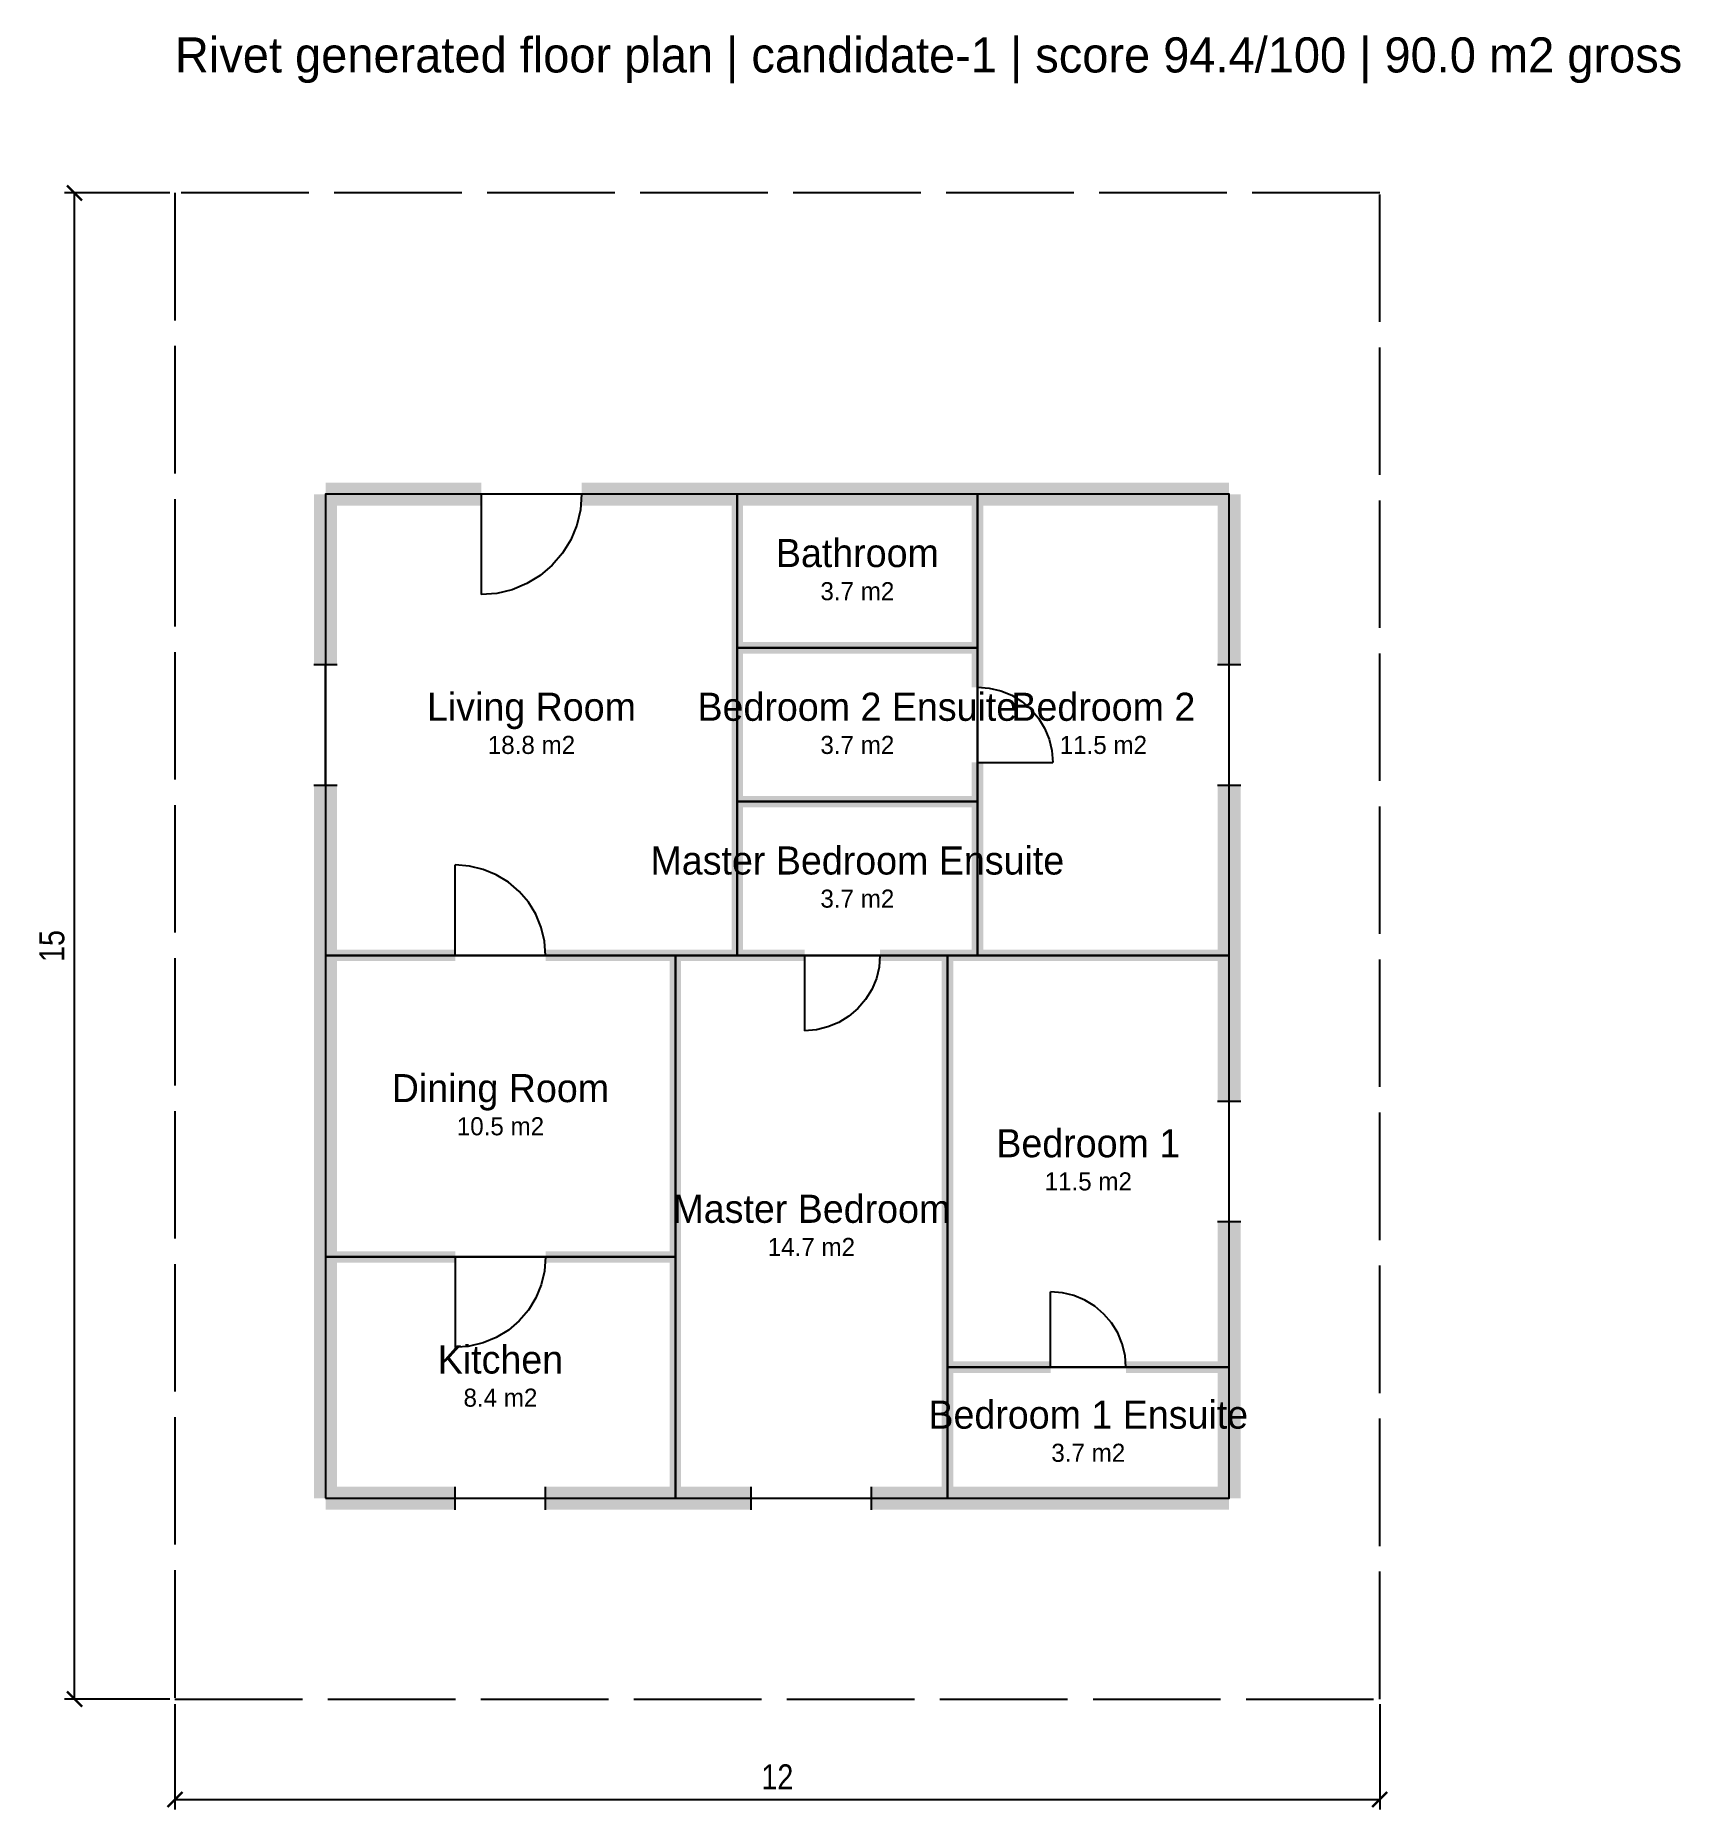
# Model space of a CAD drawing. Header units: metres. Extents: x -1.4 to 15, y -1.1 to 16.6.
import ezdxf
from ezdxf.enums import TextEntityAlignment as Align

# ---------------------------------------------------------------- set-up
doc = ezdxf.new("R2010")
doc.units = ezdxf.units.M
doc.linetypes.add('DASHED', pattern=[1.524, 1.27, -0.254])
for name, color, linetype in [('DIMENSIONS', 3, 'Continuous'), ('DOORS', 5, 'Continuous'), ('PLOT-BOUNDARY', 9, 'Continuous'), ('ROOMS', 9, 'Continuous'), ('TEXT', 7, 'Continuous'), ('WALLS-EXTERIOR', 7, 'Continuous'), ('WALLS-INTERIOR', 8, 'Continuous'), ('WINDOWS', 4, 'Continuous')]:
    doc.layers.add(name, color=color, linetype=linetype)
doc.styles.add('OpenSansCondensed-Light', font='OpenSansCondensed-Light.ttf')
doc.dimstyles.new('EZDXF', dxfattribs={"dimtxt": 0.25, "dimasz": 0.15, "dimexe": 0.1, "dimexo": 0.05, "dimgap": 0.1, "dimtad": 1, "dimzin": 12, "dimdsep": 46, "dimtxsty": 'OpenSansCondensed-Light', "dimblk": 'ARCHTICK', "dimcen": 2.5, "dimazin": 3, "dimtfac": 0.5, "dimtmove": 2, "dimatfit": 3})

# ---------------------------------------------------------------- blocks, each defined once
blk = doc.blocks.new('_ARCHTICK')
at = {"color": 0, "linetype": 'BYBLOCK', "const_width": 0.15}
blk.add_lwpolyline([(-0.5, -0.5), (0.5, 0.5)], dxfattribs=at)

msp = doc.modelspace()

# ---------------------------------------------------------------- linework, layer by layer
at = {"layer": 'DOORS'}
for p, q in [((3.051, 12), (3.051, 11)), ((7.994, 9.328), (8.744, 9.328)), ((2.792, 7.407), (2.792, 8.307)), ((6.272, 7.407), (6.272, 6.657)), ((2.792, 4.403), (2.792, 3.503)), ((8.722, 3.305), (8.722, 4.055))]:
    msp.add_line(p, q, dxfattribs=at)
for points in [[(4.051, 12), (4.038, 11.844), (4.002, 11.691), (3.942, 11.546), (3.86, 11.412), (3.758, 11.293), (3.638, 11.191), (3.505, 11.109), (3.36, 11.049), (3.207, 11.012), (3.051, 11)], [(7.994, 10.078), (8.111, 10.069), (8.225, 10.042), (8.334, 9.997), (8.435, 9.935), (8.524, 9.859), (8.6, 9.769), (8.662, 9.669), (8.707, 9.56), (8.734, 9.446), (8.744, 9.328)], [(3.692, 7.407), (3.681, 7.548), (3.648, 7.685), (3.594, 7.816), (3.52, 7.936), (3.428, 8.043), (3.321, 8.135), (3.201, 8.209), (3.07, 8.263), (2.933, 8.296), (2.792, 8.307)], [(7.022, 7.407), (7.013, 7.29), (6.986, 7.175), (6.941, 7.066), (6.879, 6.966), (6.803, 6.877), (6.713, 6.8), (6.613, 6.739), (6.504, 6.694), (6.39, 6.666), (6.272, 6.657)], [(3.692, 4.403), (3.681, 4.262), (3.648, 4.125), (3.594, 3.995), (3.52, 3.874), (3.428, 3.767), (3.321, 3.675), (3.201, 3.601), (3.07, 3.547), (2.933, 3.514), (2.792, 3.503)], [(9.472, 3.305), (9.463, 3.422), (9.435, 3.537), (9.39, 3.646), (9.329, 3.746), (9.252, 3.835), (9.163, 3.912), (9.062, 3.973), (8.954, 4.018), (8.839, 4.046), (8.722, 4.055)]]:
    msp.add_lwpolyline(points, dxfattribs=at)
at = {"layer": 'PLOT-BOUNDARY', "linetype": 'DASHED'}
msp.add_lwpolyline([(0, 0), (12, 0), (12, 15), (0, 15), (0, 0)], dxfattribs=at)
at = {"layer": 'ROOMS'}
for points in [[(1.5, 7.407), (5.601, 7.407), (5.601, 12), (1.5, 12), (1.5, 7.407)], [(5.601, 10.469), (7.994, 10.469), (7.994, 12), (5.601, 12), (5.601, 10.469)], [(7.994, 7.407), (10.5, 7.407), (10.5, 12), (7.994, 12), (7.994, 7.407)], [(5.601, 8.938), (7.994, 8.938), (7.994, 10.469), (5.601, 10.469), (5.601, 8.938)], [(5.601, 7.407), (7.994, 7.407), (7.994, 8.938), (5.601, 8.938), (5.601, 7.407)], [(1.5, 4.403), (4.984, 4.403), (4.984, 7.407), (1.5, 7.407), (1.5, 4.403)], [(4.984, 2), (7.694, 2), (7.694, 7.407), (4.984, 7.407), (4.984, 2)], [(7.694, 3.305), (10.5, 3.305), (10.5, 7.407), (7.694, 7.407), (7.694, 3.305)], [(1.5, 2), (4.984, 2), (4.984, 4.403), (1.5, 4.403), (1.5, 2)], [(7.694, 2), (10.5, 2), (10.5, 3.305), (7.694, 3.305), (7.694, 2)]]:
    msp.add_lwpolyline(points, dxfattribs=at)
at = {"layer": 'WALLS-EXTERIOR', "const_width": 0.23}
for points in [[(1.5, 12), (3.051, 12)], [(1.5, 10.303), (1.5, 12)], [(4.051, 12), (5.601, 12)], [(5.601, 12), (7.994, 12)], [(7.994, 12), (10.5, 12)], [(10.5, 10.303), (10.5, 12)], [(1.5, 7.407), (1.5, 9.103)], [(10.5, 7.407), (10.5, 9.103)], [(1.5, 4.403), (1.5, 7.407)], [(10.5, 5.956), (10.5, 7.407)], [(10.5, 3.305), (10.5, 4.756)], [(1.5, 2), (1.5, 4.403)], [(10.5, 2), (10.5, 3.305)], [(1.5, 2), (2.792, 2)], [(3.692, 2), (4.984, 2)], [(4.984, 2), (5.739, 2)], [(6.939, 2), (7.694, 2)], [(7.694, 2), (10.5, 2)]]:
    msp.add_lwpolyline(points, dxfattribs=at)
at = {"layer": 'WALLS-INTERIOR', "const_width": 0.115}
for points in [[(5.601, 7.407), (5.601, 12)], [(5.601, 10.469), (5.601, 12)], [(7.994, 10.078), (7.994, 12)], [(7.994, 10.469), (7.994, 12)], [(5.601, 10.469), (7.994, 10.469)], [(5.601, 8.938), (5.601, 10.469)], [(5.601, 10.469), (7.994, 10.469)], [(7.994, 10.078), (7.994, 10.469)], [(7.994, 7.407), (7.994, 9.328)], [(7.994, 8.938), (7.994, 9.328)], [(5.601, 8.938), (7.994, 8.938)], [(5.601, 7.407), (5.601, 8.938)], [(5.601, 8.938), (7.994, 8.938)], [(7.994, 7.407), (7.994, 8.938)], [(1.5, 7.407), (2.792, 7.407)], [(1.5, 7.407), (2.792, 7.407)], [(3.692, 7.407), (5.601, 7.407)], [(3.692, 7.407), (4.984, 7.407)], [(4.984, 7.407), (6.272, 7.407)], [(4.984, 2), (4.984, 7.407)], [(4.984, 4.403), (4.984, 7.407)], [(5.601, 7.407), (6.272, 7.407)], [(7.022, 7.407), (7.694, 7.407)], [(7.022, 7.407), (7.994, 7.407)], [(7.694, 2), (7.694, 7.407)], [(7.694, 7.407), (10.5, 7.407)], [(7.694, 3.305), (7.694, 7.407)], [(7.994, 7.407), (10.5, 7.407)], [(1.5, 4.403), (2.792, 4.403)], [(1.5, 4.403), (2.792, 4.403)], [(3.692, 4.403), (4.984, 4.403)], [(3.692, 4.403), (4.984, 4.403)], [(4.984, 2), (4.984, 4.403)], [(7.694, 3.305), (8.722, 3.305)], [(7.694, 3.305), (8.722, 3.305)], [(7.694, 2), (7.694, 3.305)], [(9.472, 3.305), (10.5, 3.305)], [(9.472, 3.305), (10.5, 3.305)]]:
    msp.add_lwpolyline(points, dxfattribs=at)
at = {"layer": 'WINDOWS'}
for p, q in [((1.385, 10.303), (1.615, 10.303)), ((1.5, 9.103), (1.5, 10.303)), ((10.385, 10.303), (10.615, 10.303)), ((10.5, 9.103), (10.5, 10.303)), ((1.385, 9.103), (1.615, 9.103)), ((10.385, 9.103), (10.615, 9.103)), ((10.385, 5.956), (10.615, 5.956)), ((10.5, 4.756), (10.5, 5.956)), ((10.385, 4.756), (10.615, 4.756)), ((2.792, 1.885), (2.792, 2.115)), ((2.792, 2), (3.692, 2)), ((3.692, 1.885), (3.692, 2.115)), ((5.739, 1.885), (5.739, 2.115)), ((5.739, 2), (6.939, 2)), ((6.939, 1.885), (6.939, 2.115))]:
    msp.add_line(p, q, dxfattribs=at)

# ---------------------------------------------------------------- texts
at = {"layer": 'TEXT'}
msp.add_text('Rivet generated floor plan | candidate-1 | score 94.4/100 | 90.0 m2 gross', height=0.35, dxfattribs=at).set_placement((0, 16.2))
for s, height, p in [('Bathroom', 0.28, (6.797, 11.414)), ('3.7 m2', 0.18, (6.797, 11.034)), ('Living Room', 0.28, (3.551, 9.883)), ('Bedroom 2 Ensuite', 0.28, (6.797, 9.883)), ('Bedroom 2', 0.28, (9.247, 9.883)), ('18.8 m2', 0.18, (3.551, 9.503)), ('3.7 m2', 0.18, (6.797, 9.503)), ('11.5 m2', 0.18, (9.247, 9.503)), ('Master Bedroom Ensuite', 0.28, (6.797, 8.352)), ('3.7 m2', 0.18, (6.797, 7.972)), ('Dining Room', 0.28, (3.242, 6.085)), ('10.5 m2', 0.18, (3.242, 5.705)), ('Bedroom 1', 0.28, (9.097, 5.536)), ('11.5 m2', 0.18, (9.097, 5.156)), ('Master Bedroom', 0.28, (6.339, 4.883)), ('14.7 m2', 0.18, (6.339, 4.503)), ('Kitchen', 0.28, (3.242, 3.382)), ('8.4 m2', 0.18, (3.242, 3.002)), ('Bedroom 1 Ensuite', 0.28, (9.097, 2.833)), ('3.7 m2', 0.18, (9.097, 2.453))]:
    msp.add_text(s, height=height, dxfattribs=at).set_placement(p, align=Align.MIDDLE_CENTER)

# ---------------------------------------------------------------- dimensions: what is measured, and where the dimension line sits
at = {"layer": 'DIMENSIONS'}
msp.add_linear_dim(base=(-1, 0), p1=(0, 0), p2=(0, 15), angle=90, dimstyle='EZDXF', dxfattribs=at).render()
msp.add_linear_dim(base=(0, -1), p1=(0, 0), p2=(12, 0), dimstyle='EZDXF', dxfattribs=at).render()

doc.saveas('drawing.dxf')
